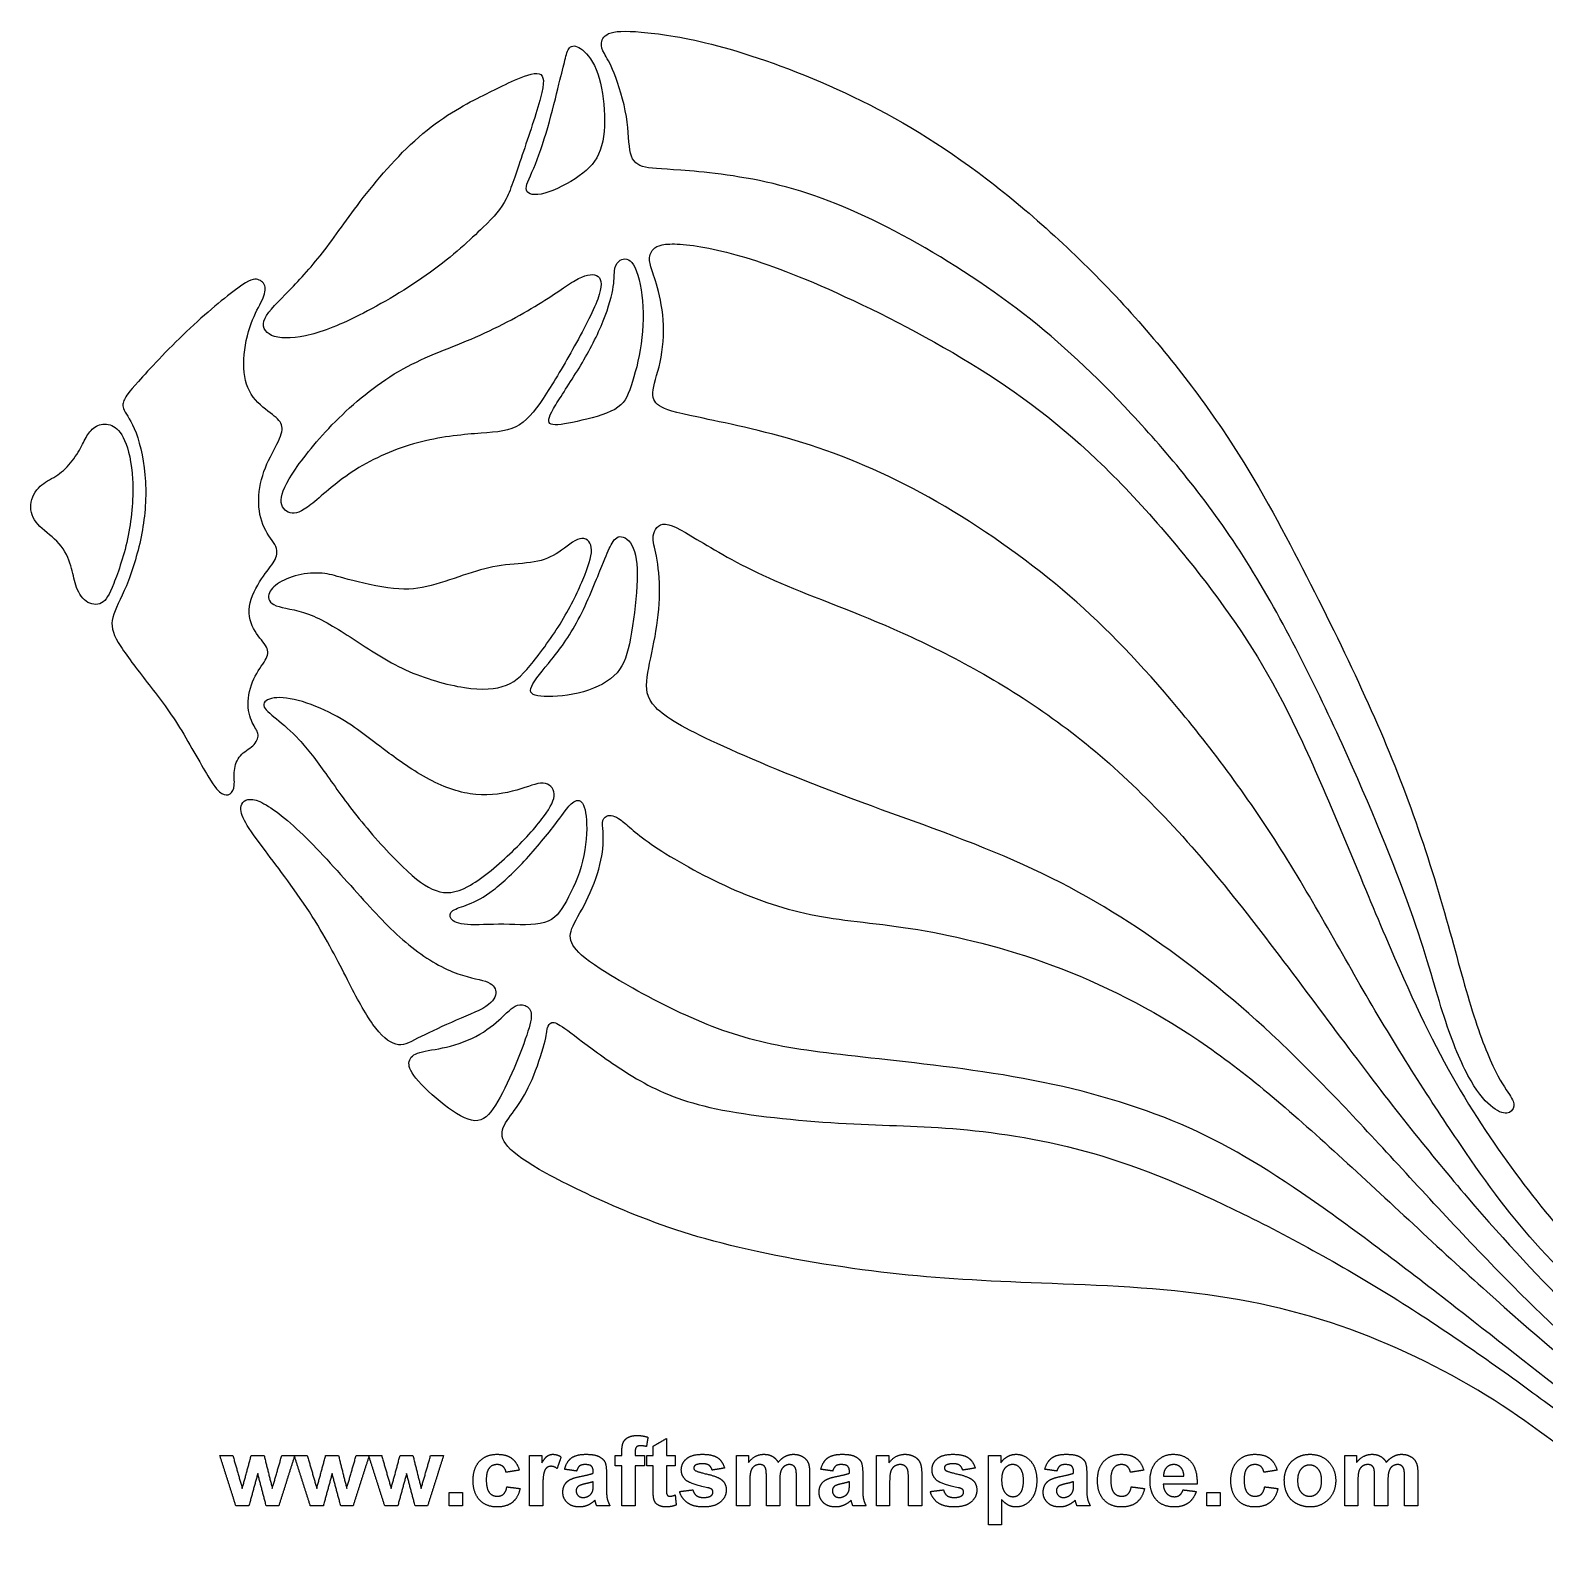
# Model space of a CAD drawing. Header units: millimetres. Extents: x -131 to 130, y -113 to 122.
# Drawn here: x -130.7 to 0.4, y -13.9 to 119 of the extents above; entities that cross this region are included whole.
import ezdxf

# ---------------------------------------------------------------- set-up
doc = ezdxf.new("R2010")
doc.units = ezdxf.units.MM
doc.header["$MEASUREMENT"] = 0
doc.layers.add('Default', color=18, linetype='Continuous')

msp = doc.modelspace()

# ---------------------------------------------------------------- linework, layer by layer
at = {"layer": 'Default', "color": 5}
for points, degree in [([(-80.19, 115.33), (-79.82, 114.38), (-78.89, 111.4), (-78.99, 108), (-77.8, 107.03), (-74.75, 107.06), (-65.3, 105.98), (-55.45, 101.81), (-44.36, 94.69), (-35.67, 86.49), (-25.45, 74.41), (-16.73, 56.84), (-10.57, 41.79), (-8.5, 33.67), (-6.2, 28), (-4.24, 25.66), (-2.73, 25.05), (-2.14, 25.9), (-2.47, 26.72), (-3.99, 28.75), (-6.16, 34.59), (-8.26, 42.95), (-11.55, 53.1), (-15.54, 62.39), (-20.78, 73.02), (-26.96, 84.4), (-36.7, 96.6), (-48.82, 107.46), (-60.2, 114.06), (-71.56, 118.08), (-77.82, 118.98), (-80.89, 119.03), (-81.43, 117.91), (-81.13, 117.09), (-80.57, 116.28), (-80.19, 115.33)], 3), ([(-84.98, 114.38), (-85.22, 113.38), (-85.9, 110.56), (-87.21, 106.77), (-88.26, 104.96), (-86.52, 104.57), (-82.93, 106.42), (-81.15, 108.36), (-80.88, 112.16), (-81.62, 116), (-83.2, 117.77), (-84.18, 117.73), (-84.42, 116.55), (-84.73, 115.38), (-84.98, 114.38)], 3), ([(-91.31, 113.53), (-92.54, 112.91), (-96.45, 110.97), (-102.04, 104.67), (-105.27, 99.81), (-108.43, 96.35), (-110.98, 93.99), (-110.25, 92.38), (-107.16, 92.31), (-102.69, 93.97), (-95.73, 98.06), (-91.06, 102.4), (-89.48, 104.13), (-88.31, 107.88), (-86.21, 113.9), (-86.24, 115.78), (-89.02, 114.67), (-90.07, 114.14), (-91.31, 113.53)], 3), ([(-76.63, 97.36), (-76.4, 96.64), (-75.83, 94.56), (-75.96, 90.57), (-77.1, 87.64), (-76.58, 86.44), (-74.22, 85.76), (-63.97, 83.76), (-53.04, 79.17), (-41.53, 71.27), (-32.76, 62.46), (-22.63, 49.27), (-14.67, 34.36), (-5.97, 20.95), (-0.18, 13.25), (9.79, 4.23), (16.42, 1.11), (20.9, -0.28), (23.48, -0.38), (23.98, 0.89), (22.44, 1.7), (17.55, 3.3), (11.14, 6.49), (4.03, 12.36), (-1.73, 19.3), (-7.77, 28.14), (-12.95, 39.1), (-20.89, 59.02), (-27.07, 69.38), (-38.38, 82.72), (-49.72, 90.93), (-63.28, 97.61), (-70.87, 100.14), (-76.08, 100.81), (-77.14, 99.89), (-77.18, 98.88), (-76.85, 98.08), (-76.63, 97.36)], 3), ([(-80.32, 96.59), (-80.46, 95.8), (-81.13, 93.54), (-83.34, 89.48), (-85.81, 85.91), (-86.11, 84.67), (-83.67, 85.09), (-79.61, 86.09), (-78.77, 87.92), (-77.69, 91.8), (-77.62, 96.33), (-78.6, 99.54), (-79.95, 99.15), (-80.23, 98.27), (-80.17, 97.38), (-80.32, 96.59)], 3), ([(-121.4, 88.65), (-120.5, 89.65), (-117.29, 93.11), (-112.11, 97.41), (-111.01, 97.62), (-110.21, 96.91), (-110.66, 95.62), (-111.84, 93.57), (-112.49, 90.03), (-111.87, 87.36), (-109.81, 85.81), (-108.78, 84.97), (-109.09, 83.65), (-110.53, 81.25), (-111.17, 78.39), (-110.65, 75.82), (-109.23, 74.28), (-109.47, 73.12), (-110.7, 71.76), (-112.13, 69.12), (-111.4, 66.85), (-110.05, 65.62), (-110.23, 64.59), (-111.52, 63.05), (-112.1, 60.57), (-111.44, 58.77), (-110.86, 58.13), (-111.33, 57.04), (-112.72, 56.36), (-113.19, 54.96), (-113, 53.58), (-113.41, 52.8), (-114.14, 52.83), (-115.03, 53.69), (-118.06, 59.35), (-120.8, 62.78), (-123.53, 66.36), (-123.92, 68.08), (-122.43, 70.63), (-121, 75.15), (-120.54, 79.99), (-121.55, 84.72), (-122.88, 86.27), (-122.67, 87.09), (-122.29, 87.65), (-121.4, 88.65)], 3), ([(-92.19, 92.49), (-94.31, 91.56), (-98.59, 90.16), (-104.35, 85.5), (-108.26, 80.67), (-109.4, 78.16), (-108.34, 77), (-106.78, 77.49), (-103.24, 80.96), (-97.59, 83.56), (-91.9, 84.22), (-88.48, 84.29), (-86.46, 86.85), (-83.78, 91.34), (-81.16, 96.33), (-81.31, 98.04), (-83.13, 97.89), (-85.87, 95.72), (-90.07, 93.41), (-92.19, 92.49)], 3), ([(-126.41, 82.88), (-126.67, 82.42), (-127.36, 81.31), (-128.72, 80.27), (-130.16, 79.63), (-131.01, 77.71), (-130.11, 76.02), (-128.07, 74.74), (-127.12, 72.59), (-126.94, 71.01), (-126.04, 69.38), (-124.46, 69.2), (-123.67, 70.63), (-122.07, 75.19), (-121.7, 80.48), (-122.54, 83.92), (-123.67, 85.02), (-124.98, 84.96), (-125.84, 84.09), (-126.16, 83.35), (-126.41, 82.88)], 3), ([(-76.26, 70.32), (-76.27, 69.1), (-76.58, 66.53), (-77.51, 62.82), (-77.39, 60.49), (-72.52, 57.68), (-60.11, 52.51), (-45.01, 47.45), (-33.33, 40.74), (-22.43, 31.8), (-12.63, 21.2), (-0.84, 8.42), (8.82, 0.03), (17.73, -3.7), (23.75, -4.72), (28.33, -3.79), (30.55, -3.2), (31.04, -1.77), (29.71, -1.24), (26.98, -1.95), (22.38, -2.49), (16.84, -1.29), (10.07, 1.83), (3.41, 7.25), (-6.23, 17.64), (-16.03, 29.93), (-29.09, 48), (-41.48, 59.88), (-55.81, 67.53), (-66.43, 71.14), (-73.07, 74.94), (-76.07, 76.88), (-77.07, 75.24), (-76.51, 73.85), (-76.24, 71.54), (-76.26, 70.32)], 3), ([(-103.24, 71.51), (-102.22, 71.24), (-98.97, 70.46), (-96.13, 70.84), (-92.77, 72.07), (-90.04, 72.84), (-86.92, 72.89), (-84.99, 73.71), (-83.05, 75.49), (-81.86, 74.5), (-82.56, 72.16), (-84.38, 68.16), (-87.37, 64.06), (-89.24, 62.04), (-92.83, 61.85), (-98.45, 63.44), (-102.9, 66.46), (-106.79, 68.87), (-109.9, 69.07), (-110.34, 70.23), (-109.34, 71.27), (-107.35, 72.07), (-105.08, 72.09), (-104.26, 71.78), (-103.24, 71.51)], 3), ([(-81.43, 72.24), (-81.9, 71.07), (-83.39, 67.39), (-85.99, 64.07), (-87.94, 61.77), (-86.7, 61.22), (-82.73, 61.56), (-79.55, 63.24), (-78.77, 66.01), (-78.07, 71.24), (-78.33, 74.62), (-79.83, 75.56), (-80.58, 74.39), (-80.96, 73.4), (-81.43, 72.24)], 3), ([(-99.86, 56.58), (-98.92, 55.88), (-96.2, 53.93), (-92.12, 52.54), (-88.38, 53.2), (-86.17, 54.24), (-85.06, 53.05), (-85.95, 51.22), (-89.07, 47.71), (-93.12, 44.41), (-95.59, 44.19), (-98.25, 46.18), (-102.54, 50.91), (-105.25, 54.85), (-107.5, 57.82), (-109.56, 59.53), (-110.94, 60.63), (-109.92, 61.43), (-107.3, 61.12), (-103.98, 59.63), (-101.86, 58.12), (-100.8, 57.28), (-99.86, 56.58)], 3), ([(-110.4, 48), (-109.33, 46.58), (-105.97, 42.15), (-103.17, 36.57), (-101.09, 32.63), (-99.01, 30.82), (-97.48, 31.66), (-94.37, 33.18), (-90.8, 34.54), (-90.23, 35.85), (-90.96, 36.82), (-93.97, 37.15), (-98.31, 39.81), (-102.26, 44.13), (-107.31, 49.82), (-111.31, 52.9), (-112.73, 52.17), (-112.4, 50.73), (-111.47, 49.43), (-110.4, 48)], 3), ([(-85.12, 50.54), (-85.74, 49.73), (-87.81, 47.15), (-90.78, 44.34), (-92.91, 43.25), (-94.38, 42.92), (-94.56, 42.06), (-93.26, 41.49), (-89.85, 41.74), (-85.8, 41.41), (-84.38, 43.37), (-82.68, 47.07), (-82.46, 51.07), (-83.05, 52.69), (-84.08, 52.04), (-84.5, 51.35), (-85.12, 50.54)], 3), ([(-81.14, 49.28), (-81.12, 48.71), (-81.23, 46.99), (-82.58, 43.42), (-84.14, 41.14), (-83.98, 39.72), (-81.76, 37.84), (-73.85, 33.44), (-66.83, 31.03), (-58.26, 30.1), (-43.63, 28.49), (-30.66, 24.73), (-20.51, 18.6), (-6.82, 8.16), (4.01, -0.53), (12.58, -6.36), (21.49, -9.34), (29.11, -8.53), (34.42, -6.11), (36.61, -4.37), (35.9, -3.11), (33.71, -4), (29.83, -5.92), (24.53, -6.97), (18.89, -6.34), (12.77, -3.71), (6.37, 0.37), (-4.02, 9.1), (-17.9, 22.2), (-29.29, 32.16), (-42.38, 38.7), (-54.54, 41.58), (-62.9, 42.08), (-70.17, 44.53), (-77.56, 48.69), (-79.78, 51.03), (-80.94, 51.18), (-81.3, 50.45), (-81.15, 49.86), (-81.14, 49.28)], 3), ([(-89.81, 33.7), (-90.25, 33.28), (-91.66, 31.99), (-94.83, 30.86), (-97.29, 30.66), (-98.15, 29.86), (-97.77, 28.54), (-94.92, 25.86), (-92.03, 24.08), (-90.49, 25.67), (-88.81, 29.19), (-87.48, 32.71), (-87.22, 34.25), (-88.15, 34.84), (-88.99, 34.47), (-89.36, 34.11), (-89.81, 33.7)], 3), ([(-86.18, 31.57), (-86.36, 30.86), (-87.11, 28.39), (-88.48, 25.9), (-89.92, 24.22), (-90.07, 22.73), (-87.34, 20.64), (-80.65, 17.29), (-71.75, 13.88), (-57.48, 11.34), (-45.78, 10.59), (-29.28, 10.18), (-15.5, 6.84), (-2.65, 0.12), (6.26, -7.36), (18.35, -13.92), (29.96, -13.72), (37.95, -9.08), (42.17, -5.54), (42.07, -4.36), (40.84, -3.19), (39.22, -2.93), (38.26, -4.54), (34.97, -7.88), (29.95, -10.55), (23.66, -11.59), (16.37, -10.21), (9.54, -6.59), (1.07, -0.08), (-11.6, 9), (-26.02, 17.02), (-38.77, 22.39), (-50.8, 24.2), (-59.47, 24.21), (-71.89, 25.36), (-77.82, 27.75), (-82.44, 31.1), (-85, 33.05), (-85.65, 33.27), (-86.04, 32.69), (-86.01, 32.29), (-86.18, 31.57)], 3), ([(-78.99, -2.78), (-78.68, -2.61), (-78.21, -2.61)], 2), ([(-78.21, -2.61), (-77.73, -2.61), (-77.27, -2.76)], 2), ([(-79.53, -4.03), (-79.53, -3.49), (-79.41, -3.22)], 2), ([(-79.41, -3.22), (-79.3, -2.95), (-78.99, -2.78)], 2), ([(-78.27, -3.62), (-78.38, -3.73), (-78.38, -4.05)], 2), ([(-77.92, -3.5), (-78.16, -3.5), (-78.27, -3.62)], 2), ([(-77.4, -3.57), (-77.67, -3.5), (-77.92, -3.5)], 2), ([(-77.27, -2.76), (-77.33, -3.16), (-77.4, -3.57)], 2), ([(-76.82, -3.54), (-76.25, -3.21), (-75.67, -2.87)], 2), ([(-76.82, -4.35), (-76.82, -3.95), (-76.82, -3.54)], 2), ([(-75.67, -2.87), (-75.67, -3.61), (-75.67, -4.35)], 2), ([(-112.96, -8.69), (-113.65, -6.52), (-114.34, -4.35)], 2), ([(-114.34, -4.35), (-113.78, -4.35), (-113.22, -4.35)], 2), ([(-113.22, -4.35), (-112.81, -5.77), (-112.4, -7.19)], 2), ([(-112.4, -7.19), (-112.01, -5.77), (-111.63, -4.35)], 2), ([(-111.63, -4.35), (-111.07, -4.35), (-110.51, -4.35)], 2), ([(-110.51, -4.35), (-110.16, -5.77), (-109.8, -7.19)], 2), ([(-109.8, -7.19), (-109.39, -5.77), (-108.98, -4.35)], 2), ([(-107.86, -4.35), (-108.55, -6.52), (-109.24, -8.69)], 2), ([(-108.98, -4.35), (-108.42, -4.35), (-107.86, -4.35)], 2), ([(-106.51, -8.69), (-107.2, -6.52), (-107.9, -4.35)], 2), ([(-107.9, -4.35), (-107.33, -4.35), (-106.77, -4.35)], 2), ([(-106.77, -4.35), (-106.36, -5.77), (-105.95, -7.19)], 2), ([(-105.95, -7.19), (-105.57, -5.77), (-105.18, -4.35)], 2), ([(-105.18, -4.35), (-104.63, -4.35), (-104.07, -4.35)], 2), ([(-104.07, -4.35), (-103.71, -5.77), (-103.36, -7.19)], 2), ([(-103.36, -7.19), (-102.95, -5.77), (-102.54, -4.35)], 2), ([(-101.41, -4.35), (-102.11, -6.52), (-102.8, -8.69)], 2), ([(-102.54, -4.35), (-101.98, -4.35), (-101.41, -4.35)], 2), ([(-100.07, -8.69), (-100.76, -6.52), (-101.45, -4.35)], 2), ([(-101.45, -4.35), (-100.89, -4.35), (-100.33, -4.35)], 2), ([(-100.33, -4.35), (-99.92, -5.77), (-99.51, -7.19)], 2), ([(-99.51, -7.19), (-99.12, -5.77), (-98.74, -4.35)], 2), ([(-98.74, -4.35), (-98.18, -4.35), (-97.62, -4.35)], 2), ([(-97.62, -4.35), (-97.27, -5.77), (-96.91, -7.19)], 2), ([(-96.91, -7.19), (-96.5, -5.77), (-96.09, -4.35)], 2), ([(-94.97, -4.35), (-95.66, -6.52), (-96.35, -8.69)], 2), ([(-96.09, -4.35), (-95.53, -4.35), (-94.97, -4.35)], 2), ([(-92.41, -6.52), (-92.41, -5.44), (-91.85, -4.84)], 2), ([(-91.85, -4.84), (-91.29, -4.24), (-90.33, -4.24)], 2), ([(-90.34, -5.13), (-90.76, -5.13), (-91.01, -5.43)], 2), ([(-89.82, -5.3), (-90.02, -5.13), (-90.34, -5.13)], 2), ([(-90.33, -4.24), (-89.54, -4.24), (-89.08, -4.58)], 2), ([(-89.56, -5.8), (-89.62, -5.47), (-89.82, -5.3)], 2), ([(-89.08, -4.58), (-88.62, -4.92), (-88.41, -5.61)], 2), ([(-87.53, -8.69), (-87.53, -6.52), (-87.53, -4.35)], 2), ([(-87.53, -4.35), (-86.99, -4.35), (-86.45, -4.35)], 2), ([(-86.45, -4.35), (-86.45, -4.66), (-86.45, -4.97)], 2), ([(-86.45, -4.97), (-86.19, -4.53), (-85.98, -4.39)], 2), ([(-85.65, -5.28), (-85.88, -5.28), (-86.04, -5.41)], 2), ([(-85.98, -4.39), (-85.77, -4.24), (-85.51, -4.24)], 2), ([(-85.14, -5.47), (-85.41, -5.28), (-85.65, -5.28)], 2), ([(-85.51, -4.24), (-85.13, -4.24), (-84.79, -4.46)], 2), ([(-84.79, -4.46), (-84.96, -4.96), (-85.14, -5.47)], 2), ([(-84.49, -5.54), (-84.32, -4.88), (-83.9, -4.56)], 2), ([(-83.9, -4.56), (-83.48, -4.24), (-82.65, -4.24)], 2), ([(-83.19, -5.25), (-83.35, -5.38), (-83.45, -5.69)], 2), ([(-82.74, -5.13), (-83.03, -5.13), (-83.19, -5.25)], 2), ([(-82.16, -5.27), (-82.31, -5.13), (-82.74, -5.13)], 2), ([(-82.65, -4.24), (-81.9, -4.24), (-81.53, -4.42)], 2), ([(-82.01, -5.76), (-82.01, -5.42), (-82.16, -5.27)], 2), ([(-81.53, -4.42), (-81.16, -4.61), (-81.01, -4.89)], 2), ([(-81.01, -4.89), (-80.86, -5.17), (-80.86, -5.92)], 2), ([(-80.12, -4.35), (-79.82, -4.35), (-79.53, -4.35)], 2), ([(-80.12, -5.24), (-80.12, -4.8), (-80.12, -4.35)], 2), ([(-79.53, -5.24), (-79.82, -5.24), (-80.12, -5.24)], 2), ([(-79.53, -4.35), (-79.53, -4.19), (-79.53, -4.03)], 2), ([(-79.53, -8.69), (-79.53, -6.96), (-79.53, -5.24)], 2), ([(-78.38, -4.05), (-78.38, -4.2), (-78.38, -4.35)], 2), ([(-78.38, -4.35), (-77.97, -4.35), (-77.56, -4.35)], 2), ([(-77.56, -5.24), (-77.97, -5.24), (-78.38, -5.24)], 2), ([(-78.38, -5.24), (-78.38, -6.96), (-78.38, -8.69)], 2), ([(-77.56, -4.35), (-77.56, -4.8), (-77.56, -5.24)], 2), ([(-77.38, -5.24), (-77.38, -4.8), (-77.38, -4.35)], 2), ([(-77.38, -4.35), (-77.1, -4.35), (-76.82, -4.35)], 2), ([(-76.82, -5.24), (-77.1, -5.24), (-77.38, -5.24)], 2), ([(-76.82, -7.15), (-76.82, -6.2), (-76.82, -5.24)], 2), ([(-75.67, -4.35), (-75.29, -4.35), (-74.9, -4.35)], 2), ([(-74.9, -5.24), (-75.29, -5.24), (-75.67, -5.24)], 2), ([(-75.67, -5.24), (-75.67, -6.14), (-75.67, -7.03)], 2), ([(-74.9, -4.35), (-74.9, -4.8), (-74.9, -5.24)], 2), ([(-74.38, -5.58), (-74.38, -5.02), (-73.93, -4.63)], 2), ([(-73.93, -4.63), (-73.49, -4.24), (-72.55, -4.24)], 2), ([(-73.17, -5.19), (-73.3, -5.28), (-73.3, -5.42)], 2), ([(-72.53, -5.06), (-72.98, -5.06), (-73.17, -5.19)], 2), ([(-72.55, -4.24), (-71.66, -4.24), (-71.23, -4.54)], 2), ([(-71.97, -5.2), (-72.17, -5.06), (-72.53, -5.06)], 2), ([(-71.71, -5.61), (-71.78, -5.34), (-71.97, -5.2)], 2), ([(-71.23, -4.54), (-70.8, -4.84), (-70.64, -5.43)], 2), ([(-69.6, -4.35), (-69.08, -4.35), (-68.56, -4.35)], 2), ([(-69.6, -8.69), (-69.6, -6.52), (-69.6, -4.35)], 2), ([(-68.56, -4.94), (-68, -4.24), (-67.22, -4.24)], 2), ([(-68.56, -4.35), (-68.56, -4.65), (-68.56, -4.94)], 2), ([(-68.06, -5.27), (-68.27, -5.42), (-68.36, -5.69)], 2), ([(-67.6, -5.13), (-67.86, -5.13), (-68.06, -5.27)], 2), ([(-67.25, -5.22), (-67.38, -5.13), (-67.6, -5.13)], 2), ([(-67.07, -5.49), (-67.13, -5.31), (-67.25, -5.22)], 2), ([(-67.22, -4.24), (-66.8, -4.24), (-66.49, -4.42)], 2), ([(-66.49, -4.42), (-66.19, -4.59), (-65.99, -4.94)], 2), ([(-65.99, -4.94), (-65.71, -4.59), (-65.38, -4.42)], 2), ([(-65.46, -5.28), (-65.67, -5.43), (-65.77, -5.71)], 2), ([(-65.02, -5.13), (-65.25, -5.13), (-65.46, -5.28)], 2), ([(-65.38, -4.42), (-65.05, -4.24), (-64.68, -4.24)], 2), ([(-64.53, -5.38), (-64.69, -5.13), (-65.02, -5.13)], 2), ([(-64.68, -4.24), (-64.2, -4.24), (-63.88, -4.44)], 2), ([(-63.88, -4.44), (-63.55, -4.63), (-63.38, -5.01)], 2), ([(-63.38, -5.01), (-63.27, -5.29), (-63.27, -5.91)], 2), ([(-62.3, -5.54), (-62.13, -4.88), (-61.71, -4.56)], 2), ([(-61.71, -4.56), (-61.29, -4.24), (-60.46, -4.24)], 2), ([(-61.01, -5.25), (-61.17, -5.38), (-61.27, -5.69)], 2), ([(-60.56, -5.13), (-60.84, -5.13), (-61.01, -5.25)], 2), ([(-59.98, -5.27), (-60.13, -5.13), (-60.56, -5.13)], 2), ([(-60.46, -4.24), (-59.71, -4.24), (-59.34, -4.42)], 2), ([(-59.82, -5.76), (-59.82, -5.42), (-59.98, -5.27)], 2), ([(-59.34, -4.42), (-58.97, -4.61), (-58.82, -4.89)], 2), ([(-58.82, -4.89), (-58.67, -5.17), (-58.67, -5.92)], 2), ([(-57.49, -8.69), (-57.49, -6.52), (-57.49, -4.35)], 2), ([(-57.49, -4.35), (-56.95, -4.35), (-56.41, -4.35)], 2), ([(-56.41, -4.99), (-55.85, -4.24), (-55, -4.24)], 2), ([(-56.41, -4.35), (-56.41, -4.67), (-56.41, -4.99)], 2), ([(-55.94, -5.29), (-56.17, -5.46), (-56.25, -5.73)], 2), ([(-55.41, -5.13), (-55.7, -5.13), (-55.94, -5.29)], 2), ([(-55.02, -5.25), (-55.18, -5.13), (-55.41, -5.13)], 2), ([(-54.78, -5.57), (-54.86, -5.36), (-55.02, -5.25)], 2), ([(-55, -4.24), (-54.63, -4.24), (-54.32, -4.38)], 2), ([(-54.32, -4.38), (-54.01, -4.52), (-53.85, -4.73)], 2), ([(-53.85, -4.73), (-53.69, -4.94), (-53.63, -5.21)], 2), ([(-53.63, -5.21), (-53.56, -5.48), (-53.56, -5.99)], 2), ([(-52.67, -5.58), (-52.67, -5.02), (-52.23, -4.63)], 2), ([(-52.23, -4.63), (-51.78, -4.24), (-50.85, -4.24)], 2), ([(-51.47, -5.19), (-51.6, -5.28), (-51.6, -5.42)], 2), ([(-50.82, -5.06), (-51.27, -5.06), (-51.47, -5.19)], 2), ([(-50.85, -4.24), (-49.96, -4.24), (-49.53, -4.54)], 2), ([(-50.27, -5.2), (-50.46, -5.06), (-50.82, -5.06)], 2), ([(-50.01, -5.61), (-50.08, -5.34), (-50.27, -5.2)], 2), ([(-49.53, -4.54), (-49.1, -4.84), (-48.93, -5.43)], 2), ([(-47.79, -4.35), (-47.25, -4.35), (-46.71, -4.35)], 2), ([(-47.79, -10.35), (-47.79, -7.35), (-47.79, -4.35)], 2), ([(-46.71, -4.35), (-46.71, -4.67), (-46.71, -4.99)], 2), ([(-46.71, -4.99), (-46.51, -4.66), (-46.16, -4.45)], 2), ([(-45.68, -5.13), (-46.09, -5.13), (-46.37, -5.46)], 2), ([(-46.16, -4.45), (-45.81, -4.24), (-45.38, -4.24)], 2), ([(-45.02, -5.47), (-45.28, -5.13), (-45.68, -5.13)], 2), ([(-45.38, -4.24), (-44.64, -4.24), (-44.12, -4.84)], 2), ([(-44.12, -4.84), (-43.6, -5.43), (-43.6, -6.5)], 2), ([(-42.9, -5.54), (-42.72, -4.88), (-42.3, -4.56)], 2), ([(-42.3, -4.56), (-41.88, -4.24), (-41.06, -4.24)], 2), ([(-41.6, -5.25), (-41.76, -5.38), (-41.86, -5.69)], 2), ([(-41.15, -5.13), (-41.44, -5.13), (-41.6, -5.25)], 2), ([(-40.57, -5.27), (-40.72, -5.13), (-41.15, -5.13)], 2), ([(-41.06, -4.24), (-40.3, -4.24), (-39.94, -4.42)], 2), ([(-40.41, -5.76), (-40.41, -5.42), (-40.57, -5.27)], 2), ([(-39.94, -4.42), (-39.57, -4.61), (-39.42, -4.89)], 2), ([(-39.42, -4.89), (-39.27, -5.17), (-39.27, -5.92)], 2), ([(-38.34, -6.52), (-38.34, -5.44), (-37.78, -4.84)], 2), ([(-37.78, -4.84), (-37.22, -4.24), (-36.26, -4.24)], 2), ([(-36.26, -5.13), (-36.69, -5.13), (-36.94, -5.43)], 2), ([(-36.26, -4.24), (-35.47, -4.24), (-35.01, -4.58)], 2), ([(-35.75, -5.3), (-35.94, -5.13), (-36.26, -5.13)], 2), ([(-35.49, -5.8), (-35.55, -5.47), (-35.75, -5.3)], 2), ([(-35.01, -4.58), (-34.54, -4.92), (-34.34, -5.61)], 2), ([(-33.79, -6.55), (-33.79, -5.47), (-33.22, -4.86)], 2), ([(-33.22, -4.86), (-32.65, -4.24), (-31.79, -4.24)], 2), ([(-31.73, -5.13), (-32.12, -5.13), (-32.37, -5.4)], 2), ([(-31.79, -4.24), (-30.81, -4.24), (-30.25, -4.88)], 2), ([(-31.12, -5.39), (-31.37, -5.13), (-31.73, -5.13)], 2), ([(-30.25, -4.88), (-29.69, -5.52), (-29.71, -6.83)], 2), ([(-26.79, -6.52), (-26.79, -5.44), (-26.22, -4.84)], 2), ([(-26.22, -4.84), (-25.66, -4.24), (-24.7, -4.24)], 2), ([(-24.71, -5.13), (-25.13, -5.13), (-25.38, -5.43)], 2), ([(-24.19, -5.3), (-24.39, -5.13), (-24.71, -5.13)], 2), ([(-24.7, -4.24), (-23.91, -4.24), (-23.45, -4.58)], 2), ([(-23.93, -5.8), (-23.99, -5.47), (-24.19, -5.3)], 2), ([(-23.45, -4.58), (-22.99, -4.92), (-22.79, -5.61)], 2), ([(-21.88, -5.35), (-21.6, -4.81), (-21.08, -4.53)], 2), ([(-21.08, -4.53), (-20.57, -4.24), (-19.94, -4.24)], 2), ([(-19.97, -5.17), (-20.41, -5.17), (-20.71, -5.52)], 2), ([(-19.23, -5.52), (-19.53, -5.17), (-19.97, -5.17)], 2), ([(-19.94, -4.24), (-18.96, -4.24), (-18.34, -4.88)], 2), ([(-18.34, -4.88), (-17.71, -5.53), (-17.71, -6.51)], 2), ([(-16.93, -4.35), (-16.41, -4.35), (-15.9, -4.35)], 2), ([(-16.93, -8.69), (-16.93, -6.52), (-16.93, -4.35)], 2), ([(-15.9, -4.94), (-15.33, -4.24), (-14.55, -4.24)], 2), ([(-15.9, -4.35), (-15.9, -4.65), (-15.9, -4.94)], 2), ([(-15.4, -5.27), (-15.61, -5.42), (-15.7, -5.69)], 2), ([(-14.93, -5.13), (-15.19, -5.13), (-15.4, -5.27)], 2), ([(-14.59, -5.22), (-14.71, -5.13), (-14.93, -5.13)], 2), ([(-14.4, -5.49), (-14.46, -5.31), (-14.59, -5.22)], 2), ([(-14.55, -4.24), (-14.13, -4.24), (-13.83, -4.42)], 2), ([(-13.83, -4.42), (-13.52, -4.59), (-13.33, -4.94)], 2), ([(-13.33, -4.94), (-13.04, -4.59), (-12.71, -4.42)], 2), ([(-12.8, -5.28), (-13.01, -5.43), (-13.1, -5.71)], 2), ([(-12.35, -5.13), (-12.59, -5.13), (-12.8, -5.28)], 2), ([(-12.71, -4.42), (-12.39, -4.24), (-12.01, -4.24)], 2), ([(-11.87, -5.38), (-12.02, -5.13), (-12.35, -5.13)], 2), ([(-12.01, -4.24), (-11.54, -4.24), (-11.21, -4.44)], 2), ([(-11.21, -4.44), (-10.88, -4.63), (-10.72, -5.01)], 2), ([(-10.72, -5.01), (-10.6, -5.29), (-10.6, -5.91)], 2), ([(-111.06, -5.9), (-111.44, -7.29), (-111.82, -8.69)], 2), ([(-110.33, -8.69), (-110.7, -7.29), (-111.06, -5.9)], 2), ([(-104.62, -5.9), (-105, -7.29), (-105.38, -8.69)], 2), ([(-103.88, -8.69), (-104.25, -7.29), (-104.62, -5.9)], 2), ([(-98.17, -5.9), (-98.55, -7.29), (-98.93, -8.69)], 2), ([(-97.44, -8.69), (-97.81, -7.29), (-98.17, -5.9)], 2), ([(-91.85, -8.19), (-92.41, -7.59), (-92.41, -6.52)], 2), ([(-91.01, -5.43), (-91.27, -5.73), (-91.27, -6.44)], 2), ([(-91.27, -6.44), (-91.27, -7.22), (-91.01, -7.55)], 2), ([(-88.41, -5.61), (-88.99, -5.71), (-89.56, -5.8)], 2), ([(-86.29, -5.89), (-86.38, -6.24), (-86.38, -7.35)], 2), ([(-86.04, -5.41), (-86.2, -5.54), (-86.29, -5.89)], 2), ([(-83.45, -5.69), (-83.97, -5.61), (-84.49, -5.54)], 2), ([(-84.47, -6.86), (-84.29, -6.57), (-83.99, -6.42)], 2), ([(-83.99, -6.42), (-83.68, -6.27), (-83.1, -6.15)], 2), ([(-83.1, -6.15), (-82.31, -6), (-82.01, -5.87)], 2), ([(-82.01, -6.61), (-82.22, -6.69), (-82.68, -6.79)], 2), ([(-82.01, -5.87), (-82.01, -5.81), (-82.01, -5.76)], 2), ([(-82.01, -6.84), (-82.01, -6.73), (-82.01, -6.61)], 2), ([(-80.86, -5.92), (-80.86, -6.59), (-80.86, -7.26)], 2), ([(-73.86, -6.57), (-74.38, -6.21), (-74.38, -5.58)], 2), ([(-72.1, -7.13), (-73.49, -6.82), (-73.86, -6.57)], 2), ([(-73.3, -5.42), (-73.3, -5.55), (-73.19, -5.63)], 2), ([(-73.19, -5.63), (-73.04, -5.75), (-72.12, -5.96)], 2), ([(-72.12, -5.96), (-71.21, -6.17), (-70.85, -6.48)], 2), ([(-70.64, -5.43), (-71.17, -5.52), (-71.71, -5.61)], 2), ([(-70.85, -6.48), (-70.49, -6.79), (-70.49, -7.34)], 2), ([(-68.36, -5.69), (-68.45, -5.96), (-68.45, -6.58)], 2), ([(-68.45, -6.58), (-68.45, -7.63), (-68.45, -8.69)], 2), ([(-67.01, -6.31), (-67.01, -5.68), (-67.07, -5.49)], 2), ([(-67.01, -8.69), (-67.01, -7.5), (-67.01, -6.31)], 2), ([(-65.77, -5.71), (-65.86, -5.99), (-65.86, -6.6)], 2), ([(-65.86, -6.6), (-65.86, -7.65), (-65.86, -8.69)], 2), ([(-64.41, -6.21), (-64.41, -5.56), (-64.53, -5.38)], 2), ([(-64.41, -8.69), (-64.41, -7.45), (-64.41, -6.21)], 2), ([(-63.27, -5.91), (-63.27, -7.3), (-63.27, -8.69)], 2), ([(-61.27, -5.69), (-61.79, -5.61), (-62.3, -5.54)], 2), ([(-62.28, -6.86), (-62.11, -6.57), (-61.8, -6.42)], 2), ([(-61.8, -6.42), (-61.49, -6.27), (-60.91, -6.15)], 2), ([(-60.91, -6.15), (-60.12, -6), (-59.82, -5.87)], 2), ([(-59.82, -6.61), (-60.03, -6.69), (-60.49, -6.79)], 2), ([(-59.82, -5.87), (-59.82, -5.81), (-59.82, -5.76)], 2), ([(-59.82, -6.84), (-59.82, -6.73), (-59.82, -6.61)], 2), ([(-58.67, -5.92), (-58.67, -6.59), (-58.67, -7.26)], 2), ([(-56.25, -5.73), (-56.34, -6), (-56.34, -6.72)], 2), ([(-54.71, -6.47), (-54.71, -5.77), (-54.78, -5.57)], 2), ([(-54.71, -8.69), (-54.71, -7.58), (-54.71, -6.47)], 2), ([(-53.56, -5.99), (-53.56, -7.34), (-53.56, -8.69)], 2), ([(-52.16, -6.57), (-52.67, -6.21), (-52.67, -5.58)], 2), ([(-50.4, -7.13), (-51.79, -6.82), (-52.16, -6.57)], 2), ([(-51.6, -5.42), (-51.6, -5.55), (-51.49, -5.63)], 2), ([(-51.49, -5.63), (-51.33, -5.75), (-50.42, -5.96)], 2), ([(-50.42, -5.96), (-49.51, -6.17), (-49.14, -6.48)], 2), ([(-48.93, -5.43), (-49.47, -5.52), (-50.01, -5.61)], 2), ([(-49.14, -6.48), (-48.79, -6.79), (-48.79, -7.34)], 2), ([(-46.37, -5.46), (-46.64, -5.8), (-46.64, -6.45)], 2), ([(-46.64, -6.45), (-46.64, -7.19), (-46.35, -7.55)], 2), ([(-44.75, -6.51), (-44.75, -5.81), (-45.02, -5.47)], 2), ([(-45.01, -7.58), (-44.75, -7.25), (-44.75, -6.51)], 2), ([(-43.6, -6.5), (-43.6, -7.59), (-44.12, -8.19)], 2), ([(-41.86, -5.69), (-42.38, -5.61), (-42.9, -5.54)], 2), ([(-42.87, -6.86), (-42.7, -6.57), (-42.39, -6.42)], 2), ([(-42.39, -6.42), (-42.08, -6.27), (-41.5, -6.15)], 2), ([(-41.5, -6.15), (-40.72, -6), (-40.41, -5.87)], 2), ([(-40.41, -6.61), (-40.63, -6.69), (-41.08, -6.79)], 2), ([(-40.41, -5.87), (-40.41, -5.81), (-40.41, -5.76)], 2), ([(-40.41, -6.84), (-40.41, -6.73), (-40.41, -6.61)], 2), ([(-39.27, -5.92), (-39.27, -6.59), (-39.27, -7.26)], 2), ([(-37.78, -8.19), (-38.34, -7.59), (-38.34, -6.52)], 2), ([(-36.94, -5.43), (-37.19, -5.73), (-37.19, -6.44)], 2), ([(-37.19, -6.44), (-37.19, -7.22), (-36.93, -7.55)], 2), ([(-34.34, -5.61), (-34.91, -5.71), (-35.49, -5.8)], 2), ([(-33.36, -8.05), (-33.79, -7.46), (-33.79, -6.55)], 2), ([(-32.37, -5.4), (-32.62, -5.67), (-32.62, -6.13)], 2), ([(-32.62, -6.13), (-31.74, -6.13), (-30.86, -6.13)], 2), ([(-30.86, -6.13), (-30.87, -5.64), (-31.12, -5.39)], 2), ([(-26.22, -8.19), (-26.79, -7.59), (-26.79, -6.52)], 2), ([(-25.38, -5.43), (-25.64, -5.73), (-25.64, -6.44)], 2), ([(-25.64, -6.44), (-25.64, -7.22), (-25.38, -7.55)], 2), ([(-22.79, -5.61), (-23.36, -5.71), (-23.93, -5.8)], 2), ([(-22.16, -6.46), (-22.16, -5.88), (-21.88, -5.35)], 2), ([(-21.88, -7.73), (-22.16, -7.21), (-22.16, -6.46)], 2), ([(-20.71, -5.52), (-21.01, -5.86), (-21.01, -6.52)], 2), ([(-21.01, -6.52), (-21.01, -7.18), (-20.71, -7.52)], 2), ([(-18.93, -6.51), (-18.93, -5.86), (-19.23, -5.52)], 2), ([(-19.23, -7.52), (-18.93, -7.18), (-18.93, -6.51)], 2), ([(-17.71, -6.51), (-17.71, -7.5), (-18.34, -8.15)], 2), ([(-15.7, -5.69), (-15.79, -5.96), (-15.79, -6.58)], 2), ([(-15.79, -6.58), (-15.79, -7.63), (-15.79, -8.69)], 2), ([(-14.34, -6.31), (-14.34, -5.68), (-14.4, -5.49)], 2), ([(-14.34, -8.69), (-14.34, -7.5), (-14.34, -6.31)], 2), ([(-13.1, -5.71), (-13.19, -5.99), (-13.19, -6.6)], 2), ([(-13.19, -6.6), (-13.19, -7.65), (-13.19, -8.69)], 2), ([(-11.75, -6.21), (-11.75, -5.56), (-11.87, -5.38)], 2), ([(-11.75, -8.69), (-11.75, -7.45), (-11.75, -6.21)], 2), ([(-10.6, -5.91), (-10.6, -7.3), (-10.6, -8.69)], 2), ([(-94.49, -8.69), (-94.49, -8.11), (-94.49, -7.54)], 2), ([(-94.49, -7.54), (-93.91, -7.54), (-93.34, -7.54)], 2), ([(-93.34, -7.54), (-93.34, -8.11), (-93.34, -8.69)], 2), ([(-91.01, -7.55), (-90.75, -7.87), (-90.31, -7.87)], 2), ([(-90.31, -7.87), (-89.99, -7.87), (-89.78, -7.69)], 2), ([(-89.78, -7.69), (-89.57, -7.5), (-89.49, -7.06)], 2), ([(-89.49, -7.06), (-88.91, -7.13), (-88.34, -7.21)], 2), ([(-88.34, -7.21), (-88.52, -7.99), (-89.01, -8.4)], 2), ([(-86.38, -7.35), (-86.38, -8.02), (-86.38, -8.69)], 2), ([(-84.64, -7.52), (-84.64, -7.15), (-84.47, -6.86)], 2), ([(-84.25, -8.43), (-84.64, -8.07), (-84.64, -7.52)], 2), ([(-83.27, -6.99), (-83.49, -7.15), (-83.49, -7.39)], 2), ([(-83.49, -7.39), (-83.49, -7.63), (-83.32, -7.81)], 2), ([(-83.32, -7.81), (-83.15, -7.98), (-82.88, -7.98)], 2), ([(-82.68, -6.79), (-83.13, -6.89), (-83.27, -6.99)], 2), ([(-82.88, -7.98), (-82.58, -7.98), (-82.31, -7.78)], 2), ([(-82.31, -7.78), (-82.11, -7.62), (-82.05, -7.4)], 2), ([(-82.05, -7.4), (-82.01, -7.25), (-82.01, -6.84)], 2), ([(-80.86, -7.26), (-80.86, -7.83), (-80.8, -8.1)], 2), ([(-76.79, -7.97), (-76.82, -7.77), (-76.82, -7.15)], 2), ([(-76.63, -8.42), (-76.74, -8.25), (-76.79, -7.97)], 2), ([(-75.67, -7.03), (-75.67, -7.57), (-75.65, -7.66)], 2), ([(-75.65, -7.66), (-75.63, -7.75), (-75.55, -7.81)], 2), ([(-75.55, -7.81), (-75.48, -7.87), (-75.36, -7.87)], 2), ([(-75.36, -7.87), (-75.21, -7.87), (-74.91, -7.76)], 2), ([(-74.91, -7.76), (-74.87, -8.2), (-74.82, -8.63)], 2), ([(-74.53, -7.46), (-73.95, -7.39), (-73.38, -7.32)], 2), ([(-73.85, -8.44), (-74.37, -8.08), (-74.53, -7.46)], 2), ([(-73.38, -7.32), (-73.3, -7.64), (-73.08, -7.81)], 2), ([(-73.08, -7.81), (-72.86, -7.98), (-72.45, -7.98)], 2), ([(-72.45, -7.98), (-72.01, -7.98), (-71.79, -7.82)], 2), ([(-71.72, -7.29), (-71.8, -7.2), (-72.1, -7.13)], 2), ([(-71.79, -7.82), (-71.64, -7.7), (-71.64, -7.51)], 2), ([(-71.64, -7.51), (-71.64, -7.37), (-71.72, -7.29)], 2), ([(-70.49, -7.34), (-70.49, -7.94), (-70.99, -8.37)], 2), ([(-62.45, -7.52), (-62.45, -7.15), (-62.28, -6.86)], 2), ([(-62.07, -8.43), (-62.45, -8.07), (-62.45, -7.52)], 2), ([(-61.09, -6.99), (-61.3, -7.15), (-61.3, -7.39)], 2), ([(-61.3, -7.39), (-61.3, -7.63), (-61.13, -7.81)], 2), ([(-61.13, -7.81), (-60.96, -7.98), (-60.69, -7.98)], 2), ([(-60.49, -6.79), (-60.95, -6.89), (-61.09, -6.99)], 2), ([(-60.69, -7.98), (-60.4, -7.98), (-60.13, -7.78)], 2), ([(-60.13, -7.78), (-59.93, -7.62), (-59.87, -7.4)], 2), ([(-59.87, -7.4), (-59.82, -7.25), (-59.82, -6.84)], 2), ([(-58.67, -7.26), (-58.67, -7.83), (-58.61, -8.1)], 2), ([(-56.34, -6.72), (-56.34, -7.7), (-56.34, -8.69)], 2), ([(-52.82, -7.46), (-52.25, -7.39), (-51.67, -7.32)], 2), ([(-52.15, -8.44), (-52.66, -8.08), (-52.82, -7.46)], 2), ([(-51.67, -7.32), (-51.6, -7.64), (-51.38, -7.81)], 2), ([(-51.38, -7.81), (-51.15, -7.98), (-50.75, -7.98)], 2), ([(-50.75, -7.98), (-50.31, -7.98), (-50.08, -7.82)], 2), ([(-50.01, -7.29), (-50.1, -7.2), (-50.4, -7.13)], 2), ([(-50.08, -7.82), (-49.93, -7.7), (-49.93, -7.51)], 2), ([(-49.93, -7.51), (-49.93, -7.37), (-50.01, -7.29)], 2), ([(-48.79, -7.34), (-48.79, -7.94), (-49.28, -8.37)], 2), ([(-46.35, -7.55), (-46.07, -7.91), (-45.66, -7.91)], 2), ([(-45.66, -7.91), (-45.27, -7.91), (-45.01, -7.58)], 2), ([(-43.04, -7.52), (-43.04, -7.15), (-42.87, -6.86)], 2), ([(-42.66, -8.43), (-43.04, -8.07), (-43.04, -7.52)], 2), ([(-41.68, -6.99), (-41.9, -7.15), (-41.9, -7.39)], 2), ([(-41.9, -7.39), (-41.9, -7.63), (-41.72, -7.81)], 2), ([(-41.72, -7.81), (-41.55, -7.98), (-41.29, -7.98)], 2), ([(-41.08, -6.79), (-41.54, -6.89), (-41.68, -6.99)], 2), ([(-41.29, -7.98), (-40.99, -7.98), (-40.72, -7.78)], 2), ([(-40.72, -7.78), (-40.52, -7.62), (-40.46, -7.4)], 2), ([(-40.46, -7.4), (-40.41, -7.25), (-40.41, -6.84)], 2), ([(-39.27, -7.26), (-39.27, -7.83), (-39.2, -8.1)], 2), ([(-36.93, -7.55), (-36.68, -7.87), (-36.24, -7.87)], 2), ([(-36.24, -7.87), (-35.92, -7.87), (-35.71, -7.69)], 2), ([(-35.71, -7.69), (-35.5, -7.5), (-35.41, -7.06)], 2), ([(-35.41, -7.06), (-34.84, -7.13), (-34.27, -7.21)], 2), ([(-34.27, -7.21), (-34.44, -7.99), (-34.94, -8.4)], 2), ([(-29.71, -6.83), (-31.17, -6.83), (-32.64, -6.83)], 2), ([(-32.64, -6.83), (-32.62, -7.34), (-32.35, -7.63)], 2), ([(-32.35, -7.63), (-32.08, -7.91), (-31.68, -7.91)], 2), ([(-31.68, -7.91), (-31.4, -7.91), (-31.22, -7.77)], 2), ([(-31.22, -7.77), (-31.03, -7.63), (-30.93, -7.32)], 2), ([(-30.93, -7.32), (-30.36, -7.39), (-29.79, -7.46)], 2), ([(-29.79, -7.46), (-30.01, -8.12), (-30.48, -8.46)], 2), ([(-28.86, -8.69), (-28.86, -8.11), (-28.86, -7.54)], 2), ([(-28.86, -7.54), (-28.29, -7.54), (-27.71, -7.54)], 2), ([(-27.71, -7.54), (-27.71, -8.11), (-27.71, -8.69)], 2), ([(-25.38, -7.55), (-25.12, -7.87), (-24.69, -7.87)], 2), ([(-24.69, -7.87), (-24.36, -7.87), (-24.15, -7.69)], 2), ([(-24.15, -7.69), (-23.94, -7.5), (-23.86, -7.06)], 2), ([(-23.86, -7.06), (-23.29, -7.13), (-22.71, -7.21)], 2), ([(-22.71, -7.21), (-22.89, -7.99), (-23.38, -8.4)], 2), ([(-21.06, -8.53), (-21.6, -8.26), (-21.88, -7.73)], 2), ([(-20.71, -7.52), (-20.41, -7.87), (-19.97, -7.87)], 2), ([(-19.97, -7.87), (-19.53, -7.87), (-19.23, -7.52)], 2), ([(-111.82, -8.69), (-112.39, -8.69), (-112.96, -8.69)], 2), ([(-109.24, -8.69), (-109.78, -8.69), (-110.33, -8.69)], 2), ([(-105.38, -8.69), (-105.94, -8.69), (-106.51, -8.69)], 2), ([(-102.8, -8.69), (-103.34, -8.69), (-103.88, -8.69)], 2), ([(-98.93, -8.69), (-99.5, -8.69), (-100.07, -8.69)], 2), ([(-96.35, -8.69), (-96.9, -8.69), (-97.44, -8.69)], 2), ([(-93.34, -8.69), (-93.91, -8.69), (-94.49, -8.69)], 2), ([(-90.34, -8.8), (-91.29, -8.8), (-91.85, -8.19)], 2), ([(-89.01, -8.4), (-89.51, -8.8), (-90.34, -8.8)], 2), ([(-86.38, -8.69), (-86.95, -8.69), (-87.53, -8.69)], 2), ([(-83.2, -8.8), (-83.87, -8.8), (-84.25, -8.43)], 2), ([(-82.49, -8.65), (-82.82, -8.8), (-83.2, -8.8)], 2), ([(-81.86, -8.22), (-82.15, -8.51), (-82.49, -8.65)], 2), ([(-81.82, -8.35), (-81.85, -8.25), (-81.86, -8.22)], 2), ([(-81.71, -8.69), (-81.76, -8.57), (-81.82, -8.35)], 2), ([(-80.56, -8.69), (-81.14, -8.69), (-81.71, -8.69)], 2), ([(-80.8, -8.1), (-80.73, -8.38), (-80.56, -8.69)], 2), ([(-78.38, -8.69), (-78.95, -8.69), (-79.53, -8.69)], 2), ([(-76.27, -8.69), (-76.51, -8.59), (-76.63, -8.42)], 2), ([(-75.72, -8.8), (-76.02, -8.8), (-76.27, -8.69)], 2), ([(-74.82, -8.63), (-75.22, -8.8), (-75.72, -8.8)], 2), ([(-72.45, -8.8), (-73.34, -8.8), (-73.85, -8.44)], 2), ([(-70.99, -8.37), (-71.48, -8.8), (-72.45, -8.8)], 2), ([(-68.45, -8.69), (-69.03, -8.69), (-69.6, -8.69)], 2), ([(-65.86, -8.69), (-66.43, -8.69), (-67.01, -8.69)], 2), ([(-63.27, -8.69), (-63.84, -8.69), (-64.41, -8.69)], 2), ([(-61.02, -8.8), (-61.68, -8.8), (-62.07, -8.43)], 2), ([(-60.3, -8.65), (-60.64, -8.8), (-61.02, -8.8)], 2), ([(-59.68, -8.22), (-59.97, -8.51), (-60.3, -8.65)], 2), ([(-59.64, -8.35), (-59.66, -8.25), (-59.68, -8.22)], 2), ([(-59.53, -8.69), (-59.57, -8.57), (-59.64, -8.35)], 2), ([(-58.38, -8.69), (-58.95, -8.69), (-59.53, -8.69)], 2), ([(-58.61, -8.1), (-58.55, -8.38), (-58.38, -8.69)], 2), ([(-56.34, -8.69), (-56.91, -8.69), (-57.49, -8.69)], 2), ([(-53.56, -8.69), (-54.14, -8.69), (-54.71, -8.69)], 2), ([(-50.75, -8.8), (-51.63, -8.8), (-52.15, -8.44)], 2), ([(-49.28, -8.37), (-49.78, -8.8), (-50.75, -8.8)], 2), ([(-46.03, -8.66), (-46.32, -8.51), (-46.64, -8.17)], 2), ([(-46.64, -8.17), (-46.64, -9.26), (-46.64, -10.35)], 2), ([(-45.39, -8.8), (-45.74, -8.8), (-46.03, -8.66)], 2), ([(-44.12, -8.19), (-44.65, -8.8), (-45.39, -8.8)], 2), ([(-41.61, -8.8), (-42.28, -8.8), (-42.66, -8.43)], 2), ([(-40.9, -8.65), (-41.23, -8.8), (-41.61, -8.8)], 2), ([(-40.27, -8.22), (-40.56, -8.51), (-40.9, -8.65)], 2), ([(-40.23, -8.35), (-40.26, -8.25), (-40.27, -8.22)], 2), ([(-40.12, -8.69), (-40.16, -8.57), (-40.23, -8.35)], 2), ([(-38.97, -8.69), (-39.54, -8.69), (-40.12, -8.69)], 2), ([(-39.2, -8.1), (-39.14, -8.38), (-38.97, -8.69)], 2), ([(-36.27, -8.8), (-37.21, -8.8), (-37.78, -8.19)], 2), ([(-34.94, -8.4), (-35.43, -8.8), (-36.27, -8.8)], 2), ([(-31.68, -8.8), (-32.81, -8.8), (-33.36, -8.05)], 2), ([(-30.48, -8.46), (-30.96, -8.8), (-31.68, -8.8)], 2), ([(-27.71, -8.69), (-28.29, -8.69), (-28.86, -8.69)], 2), ([(-24.71, -8.8), (-25.66, -8.8), (-26.22, -8.19)], 2), ([(-23.38, -8.4), (-23.88, -8.8), (-24.71, -8.8)], 2), ([(-19.93, -8.8), (-20.52, -8.8), (-21.06, -8.53)], 2), ([(-18.34, -8.15), (-18.97, -8.8), (-19.93, -8.8)], 2), ([(-15.79, -8.69), (-16.36, -8.69), (-16.93, -8.69)], 2), ([(-13.19, -8.69), (-13.77, -8.69), (-14.34, -8.69)], 2), ([(-10.6, -8.69), (-11.17, -8.69), (-11.75, -8.69)], 2), ([(-46.64, -10.35), (-47.21, -10.35), (-47.79, -10.35)], 2)]:
    msp.add_open_spline(points, degree=degree, dxfattribs=at)

doc.saveas('drawing.dxf')
